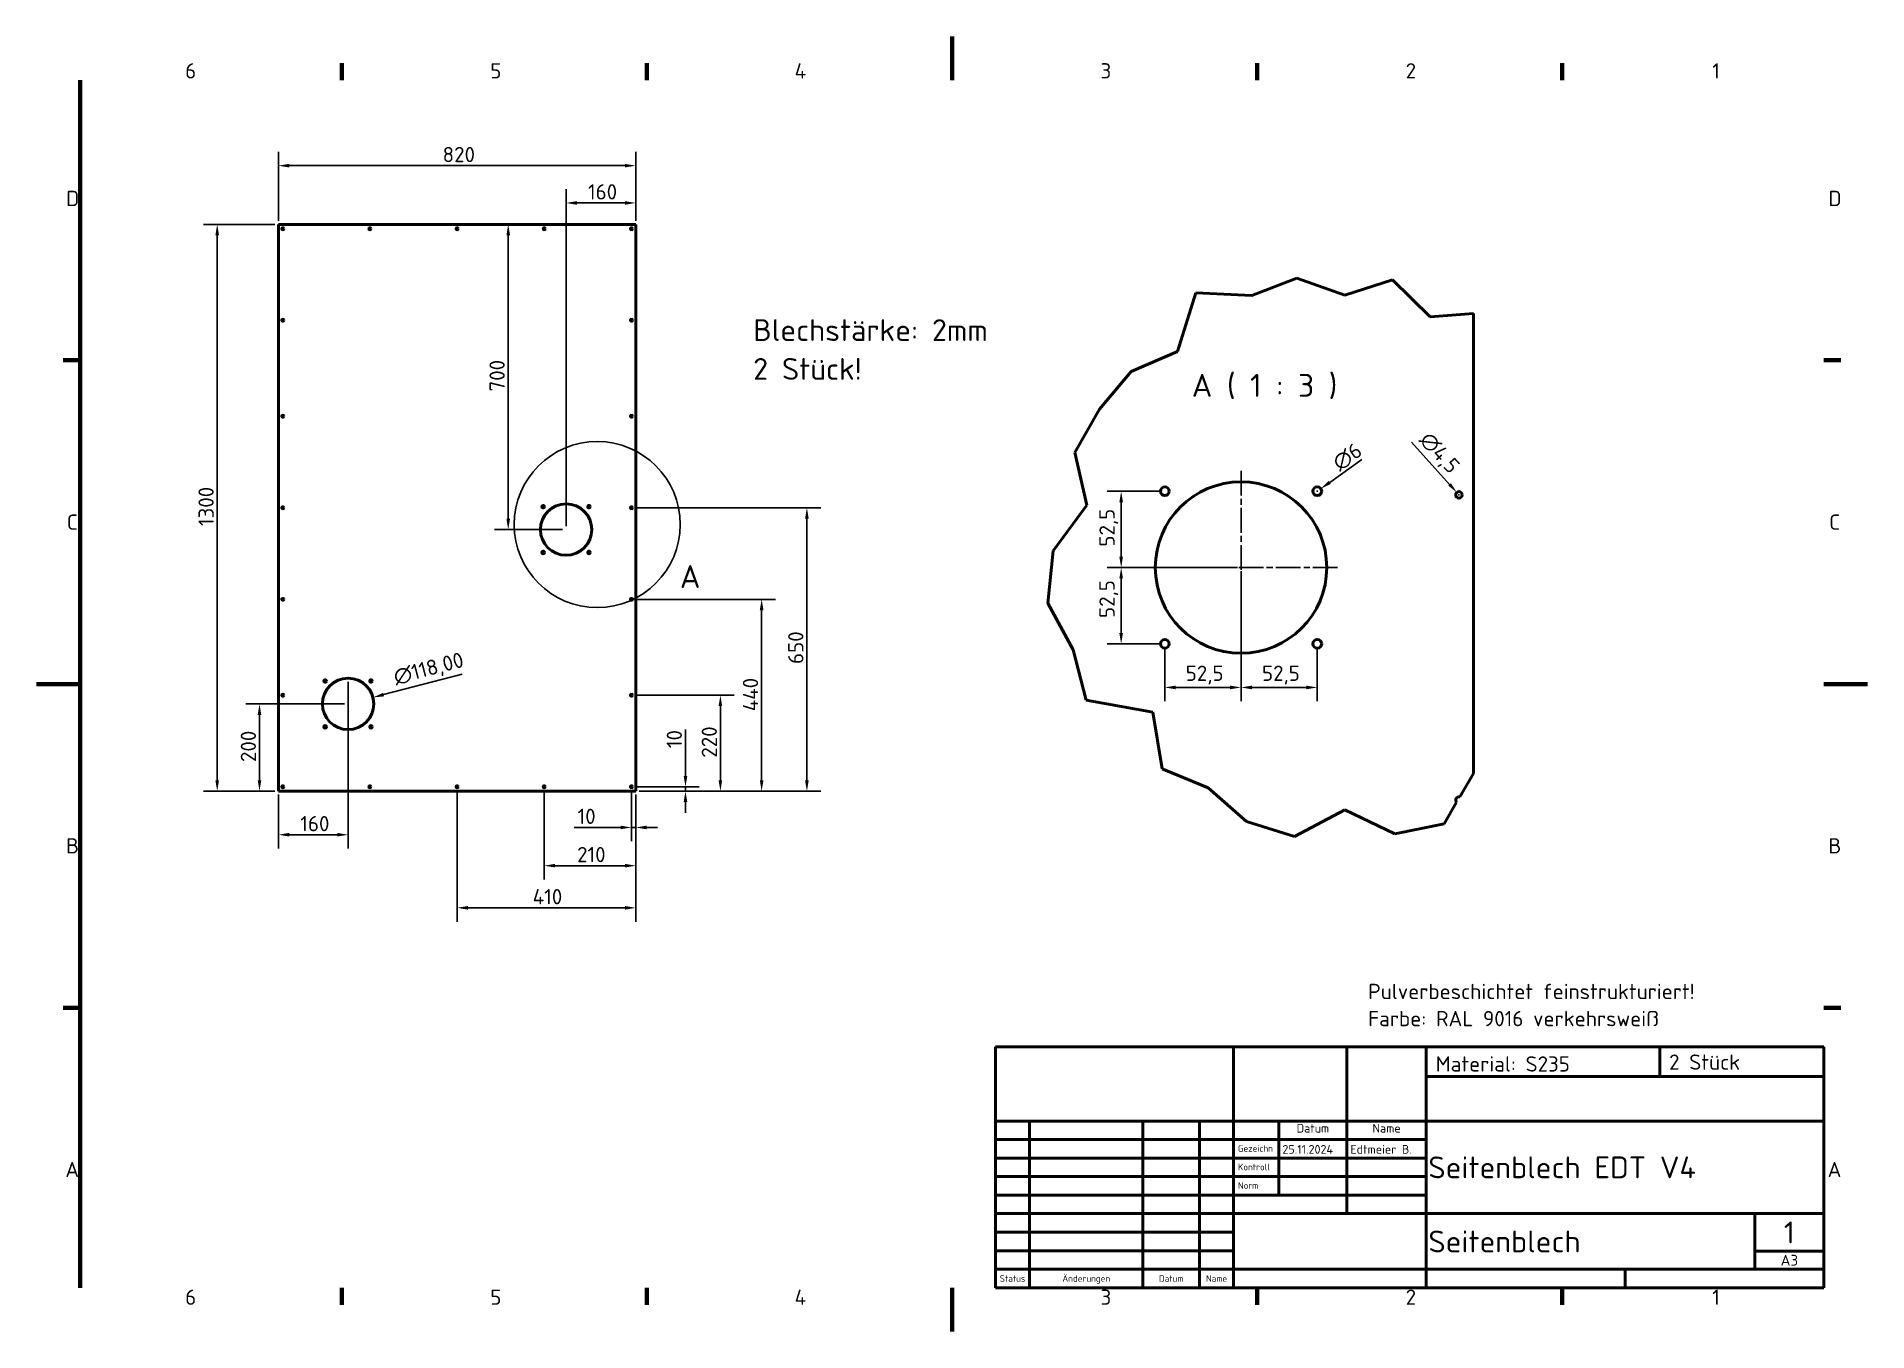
# Model space of a CAD drawing. Header units: millimetres. Extents: x 0 to 4200, y 0 to 2970.
import ezdxf
from ezdxf.enums import TextEntityAlignment as Align

# ---------------------------------------------------------------- set-up
doc = ezdxf.new("R2010")
doc.units = ezdxf.units.MM
doc.header["$LTSCALE"] = 10
doc.linetypes.add('CHAIN', pattern=[0.3543, 0.2362, -0.0295, 0.0591, -0.0295])
for name, color, linetype, lineweight in [('Bemaßung (ISO)', 7, 'Continuous', 25), ('Bruchlinie (ISO)', 7, 'Continuous', 50), ('Detailumgrenzung (ISO)', 7, 'Continuous', 25), ('Mittelpunktmarkierung (ISO)', 7, 'Continuous', 25), ('Rahmen (ISO)', 7, 'Continuous', 70), ('Sichtbar (ISO)', 7, 'Continuous', 50), ('Symbol (ISO)', 7, 'Continuous', 25), ('Titel (ISO)', 7, 'Continuous', 50)]:
    doc.layers.add(name, color=color, linetype=linetype, lineweight=lineweight)
doc.styles.add('Bezeichnungstext (DIN)', font='isocpeur.ttf')
doc.styles.add('Notiztext (DIN)', font='isocpeur.ttf')
doc.styles.add('Textstil11', font='isocpeur.ttf')
doc.styles.add('Textstil13', font='isocpeur.ttf')
doc.styles.add('Textstil14', font='isocpeur.ttf')
doc.styles.add('Textstil19', font='isocpeur.ttf')
doc.dimstyles.new('Standard (DIN)', dxfattribs={"dimscale": 10, "dimtxt": 3.5, "dimasz": 2.5, "dimexe": 3.175, "dimexo": 0.8, "dimgap": 0.8, "dimtad": 1, "dimrnd": 1e-08, "dimzin": 0, "dimtxsty": 'Notiztext (DIN)', "dimcen": 0.09, "dimdle": 10, "dimclrd": 256, "dimclre": 256, "dimclrt": 256, "dimadec": 0, "dimazin": 0, "dimtfac": 1, "dimtmove": 0, "dimatfit": 3, "dimfxl": 0, "dimtolj": 1, "dimtzin": 0, "dimlwd": -1, "dimlwe": -1, "dimarcsym": 0})

# ---------------------------------------------------------------- blocks, each defined once
blk = doc.blocks.new('Ränder Vorgaberahmen')
at = {"layer": 'Rahmen (ISO)'}
for p, q in [((70, 287), (70, 290.9)), ((140, 287), (140, 290.9)), ((280, 287), (280, 290.9)), ((350, 287), (350, 290.9)), ((10, 222.75), (6.1, 222.75)), ((410, 222.75), (413.9, 222.75)), ((10, 74.25), (6.1, 74.25)), ((410, 74.25), (413.9, 74.25)), ((70, 10), (70, 6.1)), ((140, 10), (140, 6.1)), ((280, 10), (280, 6.1)), ((350, 10), (350, 6.1))]:
    blk.add_line(p, q, dxfattribs=at)
at = {"layer": 'Rahmen (ISO)', "flags": 128}
for points in [[(210, 297), (210, 287)], [(10, 10), (10, 287)], [(0, 148.5), (10, 148.5)], [(420, 148.5), (410, 148.5)], [(210, 0), (210, 10)]]:
    blk.add_lwpolyline(points, dxfattribs=at)
at = {"layer": 'Rahmen (ISO)', "char_height": 3.5, "attachment_point": 7, "style": 'Notiztext (DIN)'}
for s, insert in [('6', (34.08, 287.4)), ('5', (104.08, 287.4)), ('4', (173.9, 287.4)), ('3', (244.08, 287.4)), ('2', (314.08, 287.4)), ('1', (384.42, 287.4)), ('D', (6.75, 258.13)), ('D', (411.05, 258.13)), ('C', (6.93, 183.88)), ('C', (411.23, 183.88)), ('B', (6.75, 109.63)), ('B', (411.05, 109.63)), ('A', (6.58, 35.38)), ('A', (410.88, 35.38)), ('6', (34.08, 6.1)), ('5', (104.08, 6.1)), ('4', (173.9, 6.1)), ('3', (244.08, 6.1)), ('2', (314.08, 6.1)), ('1', (384.42, 6.1))]:
    blk.add_mtext(s, dxfattribs=dict(at, insert=insert))
blk = doc.blocks.new('Schriftfelder DIN')
at = {"layer": 'Titel (ISO)'}
for p, q in [((288.4, 155.08), (98.4, 155.08)), ((98.4, 155.08), (98.4, 99.83)), ((153, 99.83), (153, 155.08)), ((179, 138.08), (179, 155.08)), ((197.2, 99.83), (197.2, 155.08)), ((250.8, 148.33), (250.8, 155.08)), ((288.4, 99.83), (288.4, 155.08)), ((197.2, 148.33), (288.4, 148.33)), ((98.4, 138.08), (288.4, 138.08)), ((106.2, 99.83), (106.2, 138.08)), ((132.2, 99.83), (132.2, 138.08)), ((145.2, 99.83), (145.2, 138.08)), ((163.4, 121.08), (163.4, 138.08)), ((179, 116.83), (179, 138.08)), ((98.4, 133.83), (153, 133.83)), ((153, 133.83), (197.2, 133.83)), ((98.4, 129.58), (153, 129.58)), ((153, 129.58), (197.2, 129.58)), ((98.4, 125.33), (153, 125.33)), ((153, 125.33), (197.2, 125.33)), ((98.4, 121.08), (153, 121.08)), ((153, 121.08), (197.2, 121.08)), ((98.4, 116.83), (153, 116.83)), ((153, 116.83), (288.4, 116.83)), ((272.6, 104.08), (272.6, 116.83)), ((98.4, 112.58), (153, 112.58)), ((153, 108.33), (98.4, 108.33)), ((272.6, 108.22), (288.4, 108.22)), ((98.4, 104.08), (153, 104.08)), ((153, 104.08), (197.2, 104.08)), ((197.2, 104.08), (288.4, 104.08)), ((242.8, 99.83), (242.8, 104.08)), ((98.4, 99.83), (288.4, 99.83))]:
    blk.add_line(p, q, dxfattribs=at)
at = {"layer": 'Titel (ISO)', "style": 'Textstil14'}
for s, p in [('Datum', (171.2, 134.83)), ('Name', (188.1, 134.83))]:
    blk.add_text(s, height=2, dxfattribs=at).set_placement(p, align=Align.BOTTOM_CENTER)
at = {"layer": 'Titel (ISO)', "style": 'Textstil13'}
for s, p in [('Gezeichn', (154, 130.58)), ('Kontroll', (154, 126.33)), ('Norm', (154, 122.08))]:
    blk.add_text(s, height=1.5, dxfattribs=at).set_placement(p, align=Align.BOTTOM_LEFT)
for s, p in [('Status', (102.3, 101.95)), ('Änderungen', (119.2, 101.95)), ('Datum', (138.7, 101.95)), ('Name', (149.1, 101.95))]:
    blk.add_text(s, height=1.5, dxfattribs=at).set_placement(p, align=Align.MIDDLE_CENTER)
at = {"layer": 'Titel (ISO)'}
for tag, p, height, style in [('ERSTELLUNGSDATUM_001', (164.2, 130.58), 2, 'Textstil14'), ('AUTOR_001', (179.8, 130.58), 2, 'Textstil14'), ('TITEL_001', (197.7, 124.95), 5, 'Textstil11'), ('Blattnummer_001', (279.25, 110.02), 5, 'Textstil11'), ('BAUTEILNUMMER_001', (197.7, 107.95), 5, 'Textstil11'), ('Blattgröße_001', (278.51, 104.9), 2.49, 'Textstil19')]:
    blk.add_attdef(tag, p, '', height=height, dxfattribs=dict(at, style=style))
at = {"layer": 'Titel (ISO)', "style": 'Textstil14'}
for tag, p in [('KONTROLLDATUM', (164.4, 126.33)), ('KONTROLLIERT_VON', (180, 126.33)), ('GENEHM.DAT._KONSTR.', (164.4, 122.08)), ('KONSTR._GEN._VON', (180, 122.08))]:
    blk.add_attdef(tag, text='', height=2, dxfattribs=at).set_placement(p, align=Align.BOTTOM_LEFT)
blk = doc.blocks.new('2DDetail0')
at = {"layer": 'Detailumgrenzung (ISO)'}
blk.add_circle((128.61, 185.08), 19.04, dxfattribs=at)
at = {"layer": 'Detailumgrenzung (ISO)', "insert": (147.57, 170.52), "char_height": 5.25, "attachment_point": 7, "style": 'Bezeichnungstext (DIN)'}
blk.add_mtext('A', dxfattribs=at)
blk = doc.blocks.new('*D6')
at = {"layer": 'Bemaßung (ISO)'}
for p, q in [((3154.3, 2039.8), (3241.4, 1943)), ((3262.2, 1918.8), (3264, 1918.8)), ((3263.1, 1917.9), (3263.1, 1919.7))]:
    blk.add_line(p, q, dxfattribs=at)
blk.add_solid([(3244.5, 1945.7), (3238.3, 1940.2), (3258.1, 1924.4)], dxfattribs=at)
at = {"layer": 'Defpoints', "color": 0}
for p in [(3258.1, 1924.4), (3268.1, 1913.2)]:
    blk.add_point(p, dxfattribs=at)
at = {"layer": 'Bemaßung (ISO)', "insert": (3196.9, 2067.3), "char_height": 35, "attachment_point": 1, "rotation": 311.9318, "style": 'Notiztext (DIN)'}
blk.add_mtext('\\A1;∅4,5', dxfattribs=at)
blk = doc.blocks.new('*D7')
at = {"layer": 'Bemaßung (ISO)'}
for p, q in [((3039.9, 1999.7), (2966.6, 1947.4)), ((2937.2, 1927.1), (2939, 1927.1)), ((2938.1, 1926.2), (2938.1, 1928))]:
    blk.add_line(p, q, dxfattribs=at)
blk.add_solid([(2964.2, 1950.8), (2969, 1944), (2946.2, 1932.9)], dxfattribs=at)
at = {"layer": 'Defpoints', "color": 0}
for p in [(2946.2, 1932.9), (2929.9, 1921.3)]:
    blk.add_point(p, dxfattribs=at)
at = {"layer": 'Bemaßung (ISO)', "insert": (2968.5, 2001.6), "char_height": 35, "attachment_point": 1, "rotation": 35.4789, "style": 'Notiztext (DIN)'}
blk.add_mtext('\\A1;∅6', dxfattribs=at)
blk = doc.blocks.new('*D8')
at = {"layer": 'Bemaßung (ISO)'}
for p, q in [((976, 1507.9), (795.9, 1460.6)), ((713.7, 1439.2), (715.5, 1439.2)), ((714.6, 1438.3), (714.6, 1440.1))]:
    blk.add_line(p, q, dxfattribs=at)
blk.add_solid([(794.8, 1464.6), (796.9, 1456.6), (771.7, 1454.2)], dxfattribs=at)
at = {"layer": 'Defpoints', "color": 0}
for p in [(771.7, 1454.2), (657.5, 1424.3)]:
    blk.add_point(p, dxfattribs=at)
at = {"layer": 'Bemaßung (ISO)', "insert": (815.1, 1517.3), "char_height": 35, "attachment_point": 1, "rotation": 14.7136, "style": 'Notiztext (DIN)'}
blk.add_mtext('\\A1;∅118,00', dxfattribs=at)
blk = doc.blocks.new('*D9')
at = {"layer": 'Bemaßung (ISO)'}
for p, q in [((546.6, 2539.2), (382.5, 2539.2)), ((414.3, 1264.2), (414.3, 2514.2)), ((546.6, 1239.2), (382.5, 1239.2))]:
    blk.add_line(p, q, dxfattribs=at)
for points in [[(410.1, 2514.2), (418.5, 2514.2), (414.3, 2539.2)], [(410.1, 1264.2), (418.5, 1264.2), (414.3, 1239.2)]]:
    blk.add_solid(points, dxfattribs=at)
at = {"layer": 'Defpoints', "color": 0}
for p in [(414.3, 2539.2), (554.6, 2539.2), (554.6, 1239.2)]:
    blk.add_point(p, dxfattribs=at)
at = {"layer": 'Bemaßung (ISO)', "insert": (371.3, 1847.2), "char_height": 35, "attachment_point": 1, "rotation": 90, "style": 'Notiztext (DIN)'}
blk.add_mtext('\\A1;1300', dxfattribs=at)
blk = doc.blocks.new('*D10')
at = {"layer": 'Bemaßung (ISO)'}
for p, q in [((554.6, 2547.2), (554.6, 2705.7)), ((1374.6, 2547.2), (1374.6, 2705.7)), ((579.6, 2674), (1349.6, 2674))]:
    blk.add_line(p, q, dxfattribs=at)
for points in [[(579.6, 2678.1), (579.6, 2669.8), (554.6, 2674)], [(1349.6, 2678.1), (1349.6, 2669.8), (1374.6, 2674)]]:
    blk.add_solid(points, dxfattribs=at)
at = {"layer": 'Defpoints', "color": 0}
for p in [(1374.6, 2674), (554.6, 2539.2), (1374.6, 2539.2)]:
    blk.add_point(p, dxfattribs=at)
at = {"layer": 'Bemaßung (ISO)', "insert": (931.4, 2717), "char_height": 35, "attachment_point": 1, "style": 'Notiztext (DIN)'}
blk.add_mtext('\\A1;820', dxfattribs=at)
blk = doc.blocks.new('*D11')
at = {"layer": 'Bemaßung (ISO)'}
for p, q in [((2763.1, 1744.1), (2763.1, 1445.4)), ((2938.1, 1569.1), (2938.1, 1445.4)), ((2788.1, 1477.1), (2913.1, 1477.1))]:
    blk.add_line(p, q, dxfattribs=at)
for points in [[(2788.1, 1481.3), (2788.1, 1472.9), (2763.1, 1477.1)], [(2913.1, 1481.3), (2913.1, 1472.9), (2938.1, 1477.1)]]:
    blk.add_solid(points, dxfattribs=at)
at = {"layer": 'Defpoints', "color": 0}
for p in [(2763.1, 1752.1), (2938.1, 1577.1), (2938.1, 1477.1)]:
    blk.add_point(p, dxfattribs=at)
at = {"layer": 'Bemaßung (ISO)', "insert": (2811.2, 1527.1), "char_height": 35, "attachment_point": 1, "style": 'Notiztext (DIN)'}
blk.add_mtext('\\A1;52,5', dxfattribs=at)
blk = doc.blocks.new('*D12')
at = {"layer": 'Bemaßung (ISO)'}
for p, q in [((2763.1, 1744.1), (2763.1, 1445.4)), ((2588.1, 1569.1), (2588.1, 1445.4)), ((2738.1, 1477.1), (2613.1, 1477.1))]:
    blk.add_line(p, q, dxfattribs=at)
for points in [[(2613.1, 1481.3), (2613.1, 1472.9), (2588.1, 1477.1)], [(2738.1, 1481.3), (2738.1, 1472.9), (2763.1, 1477.1)]]:
    blk.add_solid(points, dxfattribs=at)
at = {"layer": 'Defpoints', "color": 0}
for p in [(2763.1, 1752.1), (2588.1, 1577.1), (2588.1, 1477.1)]:
    blk.add_point(p, dxfattribs=at)
at = {"layer": 'Bemaßung (ISO)', "insert": (2636.2, 1527.1), "char_height": 35, "attachment_point": 1, "style": 'Notiztext (DIN)'}
blk.add_mtext('\\A1;52,5', dxfattribs=at)
blk = doc.blocks.new('*D13')
at = {"layer": 'Bemaßung (ISO)'}
for p, q in [((1488.5, 1274.2), (1488.5, 1380.9)), ((1372.6, 1249.2), (1520.3, 1249.2)), ((1382.6, 1239.2), (1520.3, 1239.2)), ((1488.5, 1239.2), (1488.5, 1249.2)), ((1488.5, 1214.2), (1488.5, 1189.2))]:
    blk.add_line(p, q, dxfattribs=at)
for points in [[(1484.4, 1274.2), (1492.7, 1274.2), (1488.5, 1249.2)], [(1484.4, 1214.2), (1492.7, 1214.2), (1488.5, 1239.2)]]:
    blk.add_solid(points, dxfattribs=at)
at = {"layer": 'Defpoints', "color": 0}
for p in [(1364.6, 1249.2), (1374.6, 1239.2), (1488.5, 1249.2)]:
    blk.add_point(p, dxfattribs=at)
at = {"layer": 'Bemaßung (ISO)', "insert": (1445.5, 1337.9), "char_height": 35, "attachment_point": 1, "rotation": 90, "style": 'Notiztext (DIN)'}
blk.add_mtext('\\A1;10', dxfattribs=at)
blk = doc.blocks.new('*D14')
at = {"layer": 'Bemaßung (ISO)'}
for p, q in [((1372.6, 1459.2), (1600.4, 1459.2)), ((1568.7, 1264.2), (1568.7, 1434.2)), ((1382.6, 1239.2), (1600.4, 1239.2))]:
    blk.add_line(p, q, dxfattribs=at)
for points in [[(1564.5, 1434.2), (1572.8, 1434.2), (1568.7, 1459.2)], [(1564.5, 1264.2), (1572.8, 1264.2), (1568.7, 1239.2)]]:
    blk.add_solid(points, dxfattribs=at)
at = {"layer": 'Defpoints', "color": 0}
for p in [(1364.6, 1459.2), (1568.7, 1459.2), (1374.6, 1239.2)]:
    blk.add_point(p, dxfattribs=at)
at = {"layer": 'Bemaßung (ISO)', "insert": (1525.7, 1316), "char_height": 35, "attachment_point": 1, "rotation": 90, "style": 'Notiztext (DIN)'}
blk.add_mtext('\\A1;220', dxfattribs=at)
blk = doc.blocks.new('*D15')
at = {"layer": 'Bemaßung (ISO)'}
for p, q in [((1372.6, 1679.2), (1695, 1679.2)), ((1663.3, 1264.2), (1663.3, 1654.2)), ((1382.6, 1239.2), (1695, 1239.2))]:
    blk.add_line(p, q, dxfattribs=at)
for points in [[(1659.1, 1654.2), (1667.5, 1654.2), (1663.3, 1679.2)], [(1659.1, 1264.2), (1667.5, 1264.2), (1663.3, 1239.2)]]:
    blk.add_solid(points, dxfattribs=at)
at = {"layer": 'Defpoints', "color": 0}
for p in [(1364.6, 1679.2), (1663.3, 1679.2), (1374.6, 1239.2)]:
    blk.add_point(p, dxfattribs=at)
at = {"layer": 'Bemaßung (ISO)', "insert": (1620.3, 1422.5), "char_height": 35, "attachment_point": 1, "rotation": 90, "style": 'Notiztext (DIN)'}
blk.add_mtext('\\A1;440', dxfattribs=at)
blk = doc.blocks.new('*D16')
at = {"layer": 'Bemaßung (ISO)'}
for p, q in [((1372.6, 1889.2), (1798.8, 1889.2)), ((1767.1, 1264.2), (1767.1, 1864.2)), ((1382.6, 1239.2), (1798.8, 1239.2))]:
    blk.add_line(p, q, dxfattribs=at)
for points in [[(1762.9, 1864.2), (1771.3, 1864.2), (1767.1, 1889.2)], [(1762.9, 1264.2), (1771.3, 1264.2), (1767.1, 1239.2)]]:
    blk.add_solid(points, dxfattribs=at)
at = {"layer": 'Defpoints', "color": 0}
for p in [(1364.6, 1889.2), (1767.1, 1889.2), (1374.6, 1239.2)]:
    blk.add_point(p, dxfattribs=at)
at = {"layer": 'Bemaßung (ISO)', "insert": (1724.1, 1531), "char_height": 35, "attachment_point": 1, "rotation": 90, "style": 'Notiztext (DIN)'}
blk.add_mtext('\\A1;650', dxfattribs=at)
blk = doc.blocks.new('*D17')
at = {"layer": 'Bemaßung (ISO)'}
for p, q in [((1364.6, 1241.2), (1364.6, 1124.2)), ((1374.6, 1231.2), (1374.6, 1124.2)), ((1339.6, 1155.9), (1233, 1155.9)), ((1374.6, 1155.9), (1364.6, 1155.9)), ((1399.6, 1155.9), (1424.6, 1155.9))]:
    blk.add_line(p, q, dxfattribs=at)
for points in [[(1339.6, 1160.1), (1339.6, 1151.8), (1364.6, 1155.9)], [(1399.6, 1160.1), (1399.6, 1151.8), (1374.6, 1155.9)]]:
    blk.add_solid(points, dxfattribs=at)
at = {"layer": 'Defpoints', "color": 0}
for p in [(1364.6, 1249.2), (1374.6, 1239.2), (1364.6, 1155.9)]:
    blk.add_point(p, dxfattribs=at)
at = {"layer": 'Bemaßung (ISO)', "insert": (1241, 1198.9), "char_height": 35, "attachment_point": 1, "style": 'Notiztext (DIN)'}
blk.add_mtext('\\A1;10', dxfattribs=at)
blk = doc.blocks.new('*D18')
at = {"layer": 'Bemaßung (ISO)'}
for p, q in [((1164.6, 1241.2), (1164.6, 1036.5)), ((1374.6, 1231.2), (1374.6, 1036.5)), ((1349.6, 1068.2), (1189.6, 1068.2))]:
    blk.add_line(p, q, dxfattribs=at)
for points in [[(1189.6, 1072.4), (1189.6, 1064.1), (1164.6, 1068.2)], [(1349.6, 1072.4), (1349.6, 1064.1), (1374.6, 1068.2)]]:
    blk.add_solid(points, dxfattribs=at)
at = {"layer": 'Defpoints', "color": 0}
for p in [(1164.6, 1249.2), (1374.6, 1239.2), (1164.6, 1068.2)]:
    blk.add_point(p, dxfattribs=at)
at = {"layer": 'Bemaßung (ISO)', "insert": (1239.9, 1111.2), "char_height": 35, "attachment_point": 1, "style": 'Notiztext (DIN)'}
blk.add_mtext('\\A1;210', dxfattribs=at)
blk = doc.blocks.new('*D19')
at = {"layer": 'Bemaßung (ISO)'}
for p, q in [((964.6, 1241.2), (964.6, 939.8)), ((1374.6, 1231.2), (1374.6, 939.8)), ((1349.6, 971.6), (989.6, 971.6))]:
    blk.add_line(p, q, dxfattribs=at)
for points in [[(989.6, 975.8), (989.6, 967.4), (964.6, 971.6)], [(1349.6, 975.8), (1349.6, 967.4), (1374.6, 971.6)]]:
    blk.add_solid(points, dxfattribs=at)
at = {"layer": 'Defpoints', "color": 0}
for p in [(964.6, 1249.2), (1374.6, 1239.2), (964.6, 971.6)]:
    blk.add_point(p, dxfattribs=at)
at = {"layer": 'Bemaßung (ISO)', "insert": (1138.1, 1014.6), "char_height": 35, "attachment_point": 1, "style": 'Notiztext (DIN)'}
blk.add_mtext('\\A1;410', dxfattribs=at)
blk = doc.blocks.new('*D20')
at = {"layer": 'Bemaßung (ISO)'}
for p, q in [((706.6, 1439.2), (479.6, 1439.2)), ((511.3, 1264.2), (511.3, 1414.2)), ((546.6, 1239.2), (479.6, 1239.2))]:
    blk.add_line(p, q, dxfattribs=at)
for points in [[(507.2, 1414.2), (515.5, 1414.2), (511.3, 1439.2)], [(507.2, 1264.2), (515.5, 1264.2), (511.3, 1239.2)]]:
    blk.add_solid(points, dxfattribs=at)
at = {"layer": 'Defpoints', "color": 0}
for p in [(511.3, 1439.2), (714.6, 1439.2), (554.6, 1239.2)]:
    blk.add_point(p, dxfattribs=at)
at = {"layer": 'Bemaßung (ISO)', "insert": (468.3, 1306), "char_height": 35, "attachment_point": 1, "rotation": 90, "style": 'Notiztext (DIN)'}
blk.add_mtext('\\A1;200', dxfattribs=at)
blk = doc.blocks.new('*D21')
at = {"layer": 'Bemaßung (ISO)'}
for p, q in [((714.6, 1490.2), (714.6, 1107.5)), ((554.6, 1231.2), (554.6, 1107.5)), ((579.6, 1139.2), (689.6, 1139.2))]:
    blk.add_line(p, q, dxfattribs=at)
for points in [[(579.6, 1143.4), (579.6, 1135.1), (554.6, 1139.2)], [(689.6, 1143.4), (689.6, 1135.1), (714.6, 1139.2)]]:
    blk.add_solid(points, dxfattribs=at)
at = {"layer": 'Defpoints', "color": 0}
for p in [(714.6, 1498.2), (554.6, 1239.2), (714.6, 1139.2)]:
    blk.add_point(p, dxfattribs=at)
at = {"layer": 'Bemaßung (ISO)', "insert": (604.9, 1182.2), "char_height": 35, "attachment_point": 1, "style": 'Notiztext (DIN)'}
blk.add_mtext('\\A1;160', dxfattribs=at)
blk = doc.blocks.new('*D22')
at = {"layer": 'Bemaßung (ISO)'}
for p, q in [((1214.6, 1847.2), (1214.6, 2620.2)), ((1374.6, 2547.2), (1374.6, 2620.2)), ((1349.6, 2588.5), (1239.6, 2588.5))]:
    blk.add_line(p, q, dxfattribs=at)
for points in [[(1239.6, 2592.6), (1239.6, 2584.3), (1214.6, 2588.5)], [(1349.6, 2592.6), (1349.6, 2584.3), (1374.6, 2588.5)]]:
    blk.add_solid(points, dxfattribs=at)
at = {"layer": 'Defpoints', "color": 0}
for p in [(1214.6, 2588.5), (1374.6, 2539.2), (1214.6, 1839.2)]:
    blk.add_point(p, dxfattribs=at)
at = {"layer": 'Bemaßung (ISO)', "insert": (1264.9, 2631.5), "char_height": 35, "attachment_point": 1, "style": 'Notiztext (DIN)'}
blk.add_mtext('\\A1;160', dxfattribs=at)
blk = doc.blocks.new('*D23')
at = {"layer": 'Bemaßung (ISO)'}
for p, q in [((1081.9, 2514.2), (1081.9, 1864.2)), ((1206.6, 1839.2), (1050.2, 1839.2))]:
    blk.add_line(p, q, dxfattribs=at)
for points in [[(1077.8, 2514.2), (1086.1, 2514.2), (1081.9, 2539.2)], [(1077.8, 1864.2), (1086.1, 1864.2), (1081.9, 1839.2)]]:
    blk.add_solid(points, dxfattribs=at)
at = {"layer": 'Defpoints', "color": 0}
for p in [(1081.9, 2539.2), (1081.9, 1839.2), (1214.6, 1839.2)]:
    blk.add_point(p, dxfattribs=at)
at = {"layer": 'Bemaßung (ISO)', "insert": (1038.9, 2156), "char_height": 35, "attachment_point": 1, "rotation": 90, "style": 'Notiztext (DIN)'}
blk.add_mtext('\\A1;700', dxfattribs=at)
blk = doc.blocks.new('*D24')
at = {"layer": 'Bemaßung (ISO)'}
for p, q in [((2755.1, 1752.1), (2456.3, 1752.1)), ((2488.1, 1602.1), (2488.1, 1727.1)), ((2580.1, 1577.1), (2456.3, 1577.1))]:
    blk.add_line(p, q, dxfattribs=at)
for points in [[(2483.9, 1727.1), (2492.2, 1727.1), (2488.1, 1752.1)], [(2483.9, 1602.1), (2492.2, 1602.1), (2488.1, 1577.1)]]:
    blk.add_solid(points, dxfattribs=at)
at = {"layer": 'Defpoints', "color": 0}
for p in [(2488.1, 1752.1), (2763.1, 1752.1), (2588.1, 1577.1)]:
    blk.add_point(p, dxfattribs=at)
at = {"layer": 'Bemaßung (ISO)', "insert": (2438.1, 1636.5), "char_height": 35, "attachment_point": 1, "rotation": 90, "style": 'Notiztext (DIN)'}
blk.add_mtext('\\A1;52,5', dxfattribs=at)
blk = doc.blocks.new('*D25')
at = {"layer": 'Bemaßung (ISO)'}
for p, q in [((2580.1, 1927.1), (2456.3, 1927.1)), ((2488.1, 1777.1), (2488.1, 1902.1)), ((2755.1, 1752.1), (2456.3, 1752.1))]:
    blk.add_line(p, q, dxfattribs=at)
for points in [[(2483.9, 1902.1), (2492.2, 1902.1), (2488.1, 1927.1)], [(2483.9, 1777.1), (2492.2, 1777.1), (2488.1, 1752.1)]]:
    blk.add_solid(points, dxfattribs=at)
at = {"layer": 'Defpoints', "color": 0}
for p in [(2488.1, 1927.1), (2588.1, 1927.1), (2763.1, 1752.1)]:
    blk.add_point(p, dxfattribs=at)
at = {"layer": 'Bemaßung (ISO)', "insert": (2438.1, 1800.2), "char_height": 35, "attachment_point": 1, "rotation": 90, "style": 'Notiztext (DIN)'}
blk.add_mtext('\\A1;52,5', dxfattribs=at)

msp = doc.modelspace()

# ---------------------------------------------------------------- linework, layer by layer
at = {"layer": 'Bruchlinie (ISO)'}
for p, q in [((2788.0154, 2376.3456), (2890.9367, 2416.0519)), ((2890.9367, 2416.0519), (3001.2315, 2376.7238)), ((3001.2315, 2376.7238), (3110.8245, 2412.0719)), ((3110.8245, 2412.0719), (3196.6997, 2327.5835)), ((2617.5077, 2247.8433), (2659.423, 2382.5688)), ((2659.423, 2382.5688), (2788.0154, 2376.3456)), ((3196.6997, 2327.5835), (3296.4115, 2334.5191)), ((2511.0773, 2201.8273), (2617.5077, 2247.8433)), ((2438.101, 2115.6626), (2511.0773, 2201.8273)), ((2381.8536, 2015.9742), (2438.101, 2115.6626)), ((2409.6043, 1894.8589), (2381.8536, 2015.9742)), ((2332.0714, 1790.5391), (2409.6043, 1894.8589)), ((2320.1851, 1670.4522), (2332.0714, 1790.5391)), ((2377.6336, 1563.568), (2320.1851, 1670.4522)), ((2407.6414, 1447.8296), (2377.6336, 1563.568)), ((2560.5111, 1420.7307), (2407.6414, 1447.8296)), ((2581.8037, 1290.6844), (2560.5111, 1420.7307)), ((2687.4011, 1246.9689), (2581.8037, 1290.6844)), ((3296.1954, 1279.6466), (3264.9471, 1226.036)), ((3296.4115, 1279.6595), (3296.1954, 1279.6466)), ((2775.318, 1169.8467), (2687.4011, 1246.9689)), ((3001.2315, 1196.6551), (2885.6474, 1135.029)), ((3115.6644, 1141.5581), (3001.2315, 1196.6551)), ((3257.6791, 1213.5668), (3229.0866, 1164.5124)), ((2885.6474, 1135.029), (2775.318, 1169.8467)), ((3229.0866, 1164.5124), (3115.6644, 1141.5581))]:
    msp.add_line(p, q, dxfattribs=at)
at = {"layer": 'Mittelpunktmarkierung (ISO)', "linetype": 'CHAIN', "ltscale": 23.990969}
for p, q in [((2763.0782, 1973.7726), (2763.0782, 1530.4393)), ((2984.7448, 1752.1059), (2541.4115, 1752.1059))]:
    msp.add_line(p, q, dxfattribs=at)
at = {"layer": 'Sichtbar (ISO)'}
for p, q in [((554.6052, 1239.2478), (554.6052, 2539.2478)), ((554.6052, 2539.2478), (1374.6052, 2539.2478)), ((1374.6052, 2539.2478), (1374.6052, 1239.2478)), ((3296.4115, 2334.5191), (3296.4115, 1279.6595)), ((1374.6052, 1239.2478), (554.6052, 1239.2478))]:
    msp.add_line(p, q, dxfattribs=at)
for centre, radius in [((564.6052, 2529.2478), 2.25), ((764.6052, 2529.2478), 2.25), ((964.6052, 2529.2478), 2.25), ((1164.6052, 2529.2478), 2.25), ((1364.6052, 2529.2478), 2.25), ((564.6052, 2319.2478), 2.25), ((1364.6052, 2319.2478), 2.25), ((564.6052, 2099.2478), 2.25), ((1364.6052, 2099.2478), 2.25), ((2763.0782, 1752.1059), 196.6667), ((2588.0782, 1927.1059), 10), ((2938.0782, 1927.1059), 10), ((564.6052, 1889.2478), 2.25), ((1214.6052, 1839.2478), 59), ((1162.1052, 1891.7478), 3), ((1267.1052, 1891.7478), 3), ((1364.6052, 1889.2478), 2.25), ((3263.0782, 1918.7726), 7.5), ((1162.1052, 1786.7478), 3), ((1267.1052, 1786.7478), 3), ((564.6052, 1679.2478), 2.25), ((1364.6052, 1679.2478), 2.25), ((2588.0782, 1577.1059), 10), ((2938.0782, 1577.1059), 10), ((714.6052, 1439.2478), 59), ((662.1052, 1491.7478), 3), ((767.1052, 1491.7478), 3), ((564.6052, 1459.2478), 2.25), ((1364.6052, 1459.2478), 2.25), ((662.1052, 1386.7478), 3), ((767.1052, 1386.7478), 3), ((564.6052, 1249.2478), 2.25), ((764.6052, 1249.2478), 2.25), ((964.6052, 1249.2478), 2.25), ((1164.6052, 1249.2478), 2.25), ((1364.6052, 1249.2478), 2.25)]:
    msp.add_circle(centre, radius, dxfattribs=at)
msp.add_arc((3263.0782, 1218.7726), 7.5, 75.5702243, 223.9560931, dxfattribs=at)

# ---------------------------------------------------------------- block references
at = {"xscale": 10, "yscale": 10, "zscale": 10}
msp.add_blockref('Ränder Vorgaberahmen', (0, 0), dxfattribs=at)
msp.add_blockref('Schriftfelder DIN', (1215.9908, -898.2806), dxfattribs=at).add_auto_attribs({'Blattnummer_001': '1', 'Blattgröße_001': 'A3', 'TITEL_001': 'Seitenblech EDT V4', 'BAUTEILNUMMER_001': 'Seitenblech', 'ERSTELLUNGSDATUM_001': '25.11.2024', 'AUTOR_001': 'Edtmeier B.'})
at = {"layer": 'Detailumgrenzung (ISO)', "xscale": 10, "yscale": 10, "zscale": 10}
msp.add_blockref('2DDetail0', (0, 0), dxfattribs=at)

# ---------------------------------------------------------------- texts
at = {"layer": 'Symbol (ISO)', "attachment_point": 1, "line_spacing_factor": 1.068348, "style": 'Notiztext (DIN)'}
for s, insert, char_height, width in [('\\fISOCPEUR|b0|i0;\\H50.0000;Blechstärke: 2mm\\P\\fISOCPEUR|b0|i0;\\H50.0000;2 Stück!', (1643.9645, 2321.7853), 50, 529.777384), ('\\fISOCPEUR|b0|i0;Pulverbeschichtet feinstrukturiert!\\P\\fISOCPEUR|b0|i0;Farbe: RAL 9016 verkehrsweiß', (3054.7528, 797.264), 34.999999, 748.701286)]:
    msp.add_mtext(s, dxfattribs=dict(at, insert=insert, char_height=char_height, width=width))
at = {"layer": 'Symbol (ISO)', "insert": (2650.0989, 2138.5893), "char_height": 52.499998, "attachment_point": 7, "style": 'Bezeichnungstext (DIN)'}
msp.add_mtext('A ( 1 : 3 )', dxfattribs=at)
at = {"layer": 'Symbol (ISO)', "char_height": 34.999999, "attachment_point": 1, "style": 'Notiztext (DIN)'}
for s, insert, width in [('\\fISOCPEUR|b0|i0;Material: S235', (3209.6674, 630.9212), 304.350638), ('\\fISOCPEUR|b0|i0;2 Stück ', (3745.1379, 635.2092), 185.454547)]:
    msp.add_mtext(s, dxfattribs=dict(at, insert=insert, width=width))

# ---------------------------------------------------------------- dimensions: what is measured, and where the dimension line sits
at = {"layer": 'Bemaßung (ISO)'}
for base, p1, p2, angle, override, picture, middle in [((1374.6052, 2673.9594), (554.6052, 2539.2478), (1374.6052, 2539.2478), 180, {"dimgap": 0.8, "dimdec": 0, "dimtol": 0, "dimlim": 0, "dimtp": 0, "dimtm": 0, "dimtdec": 2, "dimtofl": 0, "dimatfit": 1}, '*D10', (964.6052, 2673.9594)), ((1214.6052, 2588.4617), (1374.6052, 2539.2478), (1214.6052, 1839.2478), 180, {"dimgap": 0.8, "dimdec": 0, "dimtol": 0, "dimlim": 0, "dimtp": 0, "dimtm": 0, "dimtdec": 2, "dimtofl": 0, "dimatfit": 1}, '*D22', (1294.6052, 2588.4617)), ((414.2845, 2539.2478), (554.6052, 1239.2478), (554.6052, 2539.2478), 90, {"dimgap": 0.8, "dimdec": 0, "dimtol": 0, "dimlim": 0, "dimtp": 0, "dimtm": 0, "dimtdec": 2, "dimtofl": 0, "dimatfit": 1}, '*D9', (414.2845, 1889.2478)), ((1081.9279, 1839.2478), (1081.9279, 2539.2478), (1214.6052, 1839.2478), 270, {"dimgap": 0.8, "dimdec": 0, "dimse1": 1, "dimtol": 0, "dimlim": 0, "dimtp": 0, "dimtm": 0, "dimtdec": 2, "dimtofl": 0, "dimatfit": 1}, '*D23', (1081.9279, 2189.2478)), ((2488.0782, 1927.1059), (2763.0782, 1752.1059), (2588.0782, 1927.1059), 90, {"dimgap": 0.8, "dimdec": 1, "dimlfac": 0.3, "dimtol": 0, "dimlim": 0, "dimtp": 0, "dimtm": 0, "dimtdec": 2, "dimtofl": 0, "dimatfit": 1}, '*D25', (2488.0782, 1839.6059)), ((1767.0912, 1889.2478), (1374.6052, 1239.2478), (1364.6052, 1889.2478), 90, {"dimgap": 0.8, "dimdec": 0, "dimtol": 0, "dimlim": 0, "dimtp": 0, "dimtm": 0, "dimtdec": 2, "dimtofl": 0, "dimatfit": 1}, '*D16', (1767.0912, 1564.2478)), ((2488.0782, 1752.1059), (2588.0782, 1577.1059), (2763.0782, 1752.1059), 90, {"dimgap": 0.8, "dimdec": 1, "dimlfac": 0.3, "dimtol": 0, "dimlim": 0, "dimtp": 0, "dimtm": 0, "dimtdec": 2, "dimtofl": 0, "dimatfit": 1}, '*D24', (2488.0782, 1675.8892)), ((2588.0782, 1477.1059), (2763.0782, 1752.1059), (2588.0782, 1577.1059), 180, {"dimgap": 0.8, "dimdec": 1, "dimlfac": 0.3, "dimtol": 0, "dimlim": 0, "dimtp": 0, "dimtm": 0, "dimtdec": 2, "dimtofl": 0, "dimatfit": 1}, '*D12', (2675.5782, 1477.1059)), ((2938.0782, 1477.1059), (2763.0782, 1752.1059), (2938.0782, 1577.1059), 180, {"dimgap": 0.8, "dimdec": 1, "dimlfac": 0.3, "dimtol": 0, "dimlim": 0, "dimtp": 0, "dimtm": 0, "dimtdec": 2, "dimtofl": 0, "dimatfit": 1}, '*D11', (2850.5782, 1477.1059)), ((1663.2953, 1679.2478), (1374.6052, 1239.2478), (1364.6052, 1679.2478), 90, {"dimgap": 0.8, "dimdec": 0, "dimtol": 0, "dimlim": 0, "dimtp": 0, "dimtm": 0, "dimtdec": 2, "dimtofl": 0, "dimatfit": 1}, '*D15', (1663.2953, 1459.2478)), ((511.327, 1439.2478), (554.6052, 1239.2478), (714.6052, 1439.2478), 90, {"dimgap": 0.8, "dimdec": 0, "dimtol": 0, "dimlim": 0, "dimtp": 0, "dimtm": 0, "dimtdec": 2, "dimtofl": 0, "dimatfit": 1}, '*D20', (511.327, 1339.2478)), ((1568.6627, 1459.2478), (1374.6052, 1239.2478), (1364.6052, 1459.2478), 90, {"dimgap": 0.8, "dimdec": 0, "dimtol": 0, "dimlim": 0, "dimtp": 0, "dimtm": 0, "dimtdec": 2, "dimtofl": 0, "dimatfit": 1}, '*D14', (1568.6627, 1349.2478)), ((1488.5261, 1249.2478), (1374.6052, 1239.2478), (1364.6052, 1249.2478), 90, {"dimgap": 0.8, "dimdec": 0, "dimtol": 0, "dimlim": 0, "dimtp": 0, "dimtm": 0, "dimtdec": 2, "dimtofl": 1, "dimatfit": 1}, '*D13', (1488.5261, 1355.3728)), ((964.6052, 971.5964), (1374.6052, 1239.2478), (964.6052, 1249.2478), 180, {"dimgap": 0.8, "dimdec": 0, "dimtol": 0, "dimlim": 0, "dimtp": 0, "dimtm": 0, "dimtdec": 2, "dimtofl": 0, "dimatfit": 1}, '*D19', (1169.6052, 971.5964)), ((1164.6052, 1068.2412), (1374.6052, 1239.2478), (1164.6052, 1249.2478), 180, {"dimgap": 0.8, "dimdec": 0, "dimtol": 0, "dimlim": 0, "dimtp": 0, "dimtm": 0, "dimtdec": 2, "dimtofl": 0, "dimatfit": 1}, '*D18', (1269.6052, 1068.2412)), ((1364.6052, 1155.9374), (1374.6052, 1239.2478), (1364.6052, 1249.2478), 180, {"dimgap": 0.8, "dimdec": 0, "dimtol": 0, "dimlim": 0, "dimtp": 0, "dimtm": 0, "dimtdec": 2, "dimtofl": 1, "dimatfit": 1}, '*D17', (1258.4802, 1155.9374))]:
    dim = msp.add_linear_dim(base=base, p1=p1, p2=p2, angle=angle, dimstyle='Standard (DIN)', override=override, dxfattribs=at)
    dim.commit()
    dim.dimension.update_dxf_attribs({"geometry": picture, "text_midpoint": middle, "dimtype": 160})
for p1, p2, override, picture, middle in [((3268.09, 1913.193), (3258.0663, 1924.3521), {"dimgap": 0.8, "dimdec": 1, "dimlfac": 0.3, "dimtol": 0, "dimlim": 0, "dimtp": 0, "dimtm": 0, "dimtdec": 2, "dimtofl": 0}, '*D6', (3211.0619, 2020.0782)), ((2929.9349, 1921.3019), (2946.2215, 1932.9099), {"dimgap": 0.8, "dimdec": 0, "dimlfac": 0.3, "dimtol": 0, "dimlim": 0, "dimtp": 0, "dimtm": 0, "dimtdec": 2, "dimtofl": 0}, '*D7', (2998.6034, 2001.5586)), ((657.54, 1424.2626), (771.6705, 1454.2331), {"dimgap": 0.8, "dimdec": 2, "dimlfac": 1, "dimtol": 0, "dimlim": 0, "dimtp": 0, "dimtm": 0, "dimtdec": 2, "dimtofl": 0}, '*D8', (890.6463, 1515.4592))]:
    dim = msp.add_diameter_dim_2p(p1=p1, p2=p2, dimstyle='Standard (DIN)', override=override, dxfattribs=at)
    dim.commit()
    dim.dimension.update_dxf_attribs({"geometry": picture, "text_midpoint": middle})
dim = msp.add_linear_dim(base=(714.6052, 1139.2478), p1=(554.6052, 1239.2478), p2=(714.6052, 1498.2478), dimstyle='Standard (DIN)', override={"dimgap": 0.8, "dimdec": 0, "dimtol": 0, "dimlim": 0, "dimtp": 0, "dimtm": 0, "dimtdec": 2, "dimtofl": 0, "dimatfit": 1}, dxfattribs=at)
dim.commit()
dim.dimension.update_dxf_attribs({"geometry": '*D21', "text_midpoint": (634.6052, 1139.2478), "dimtype": 160})

doc.saveas('drawing.dxf')
